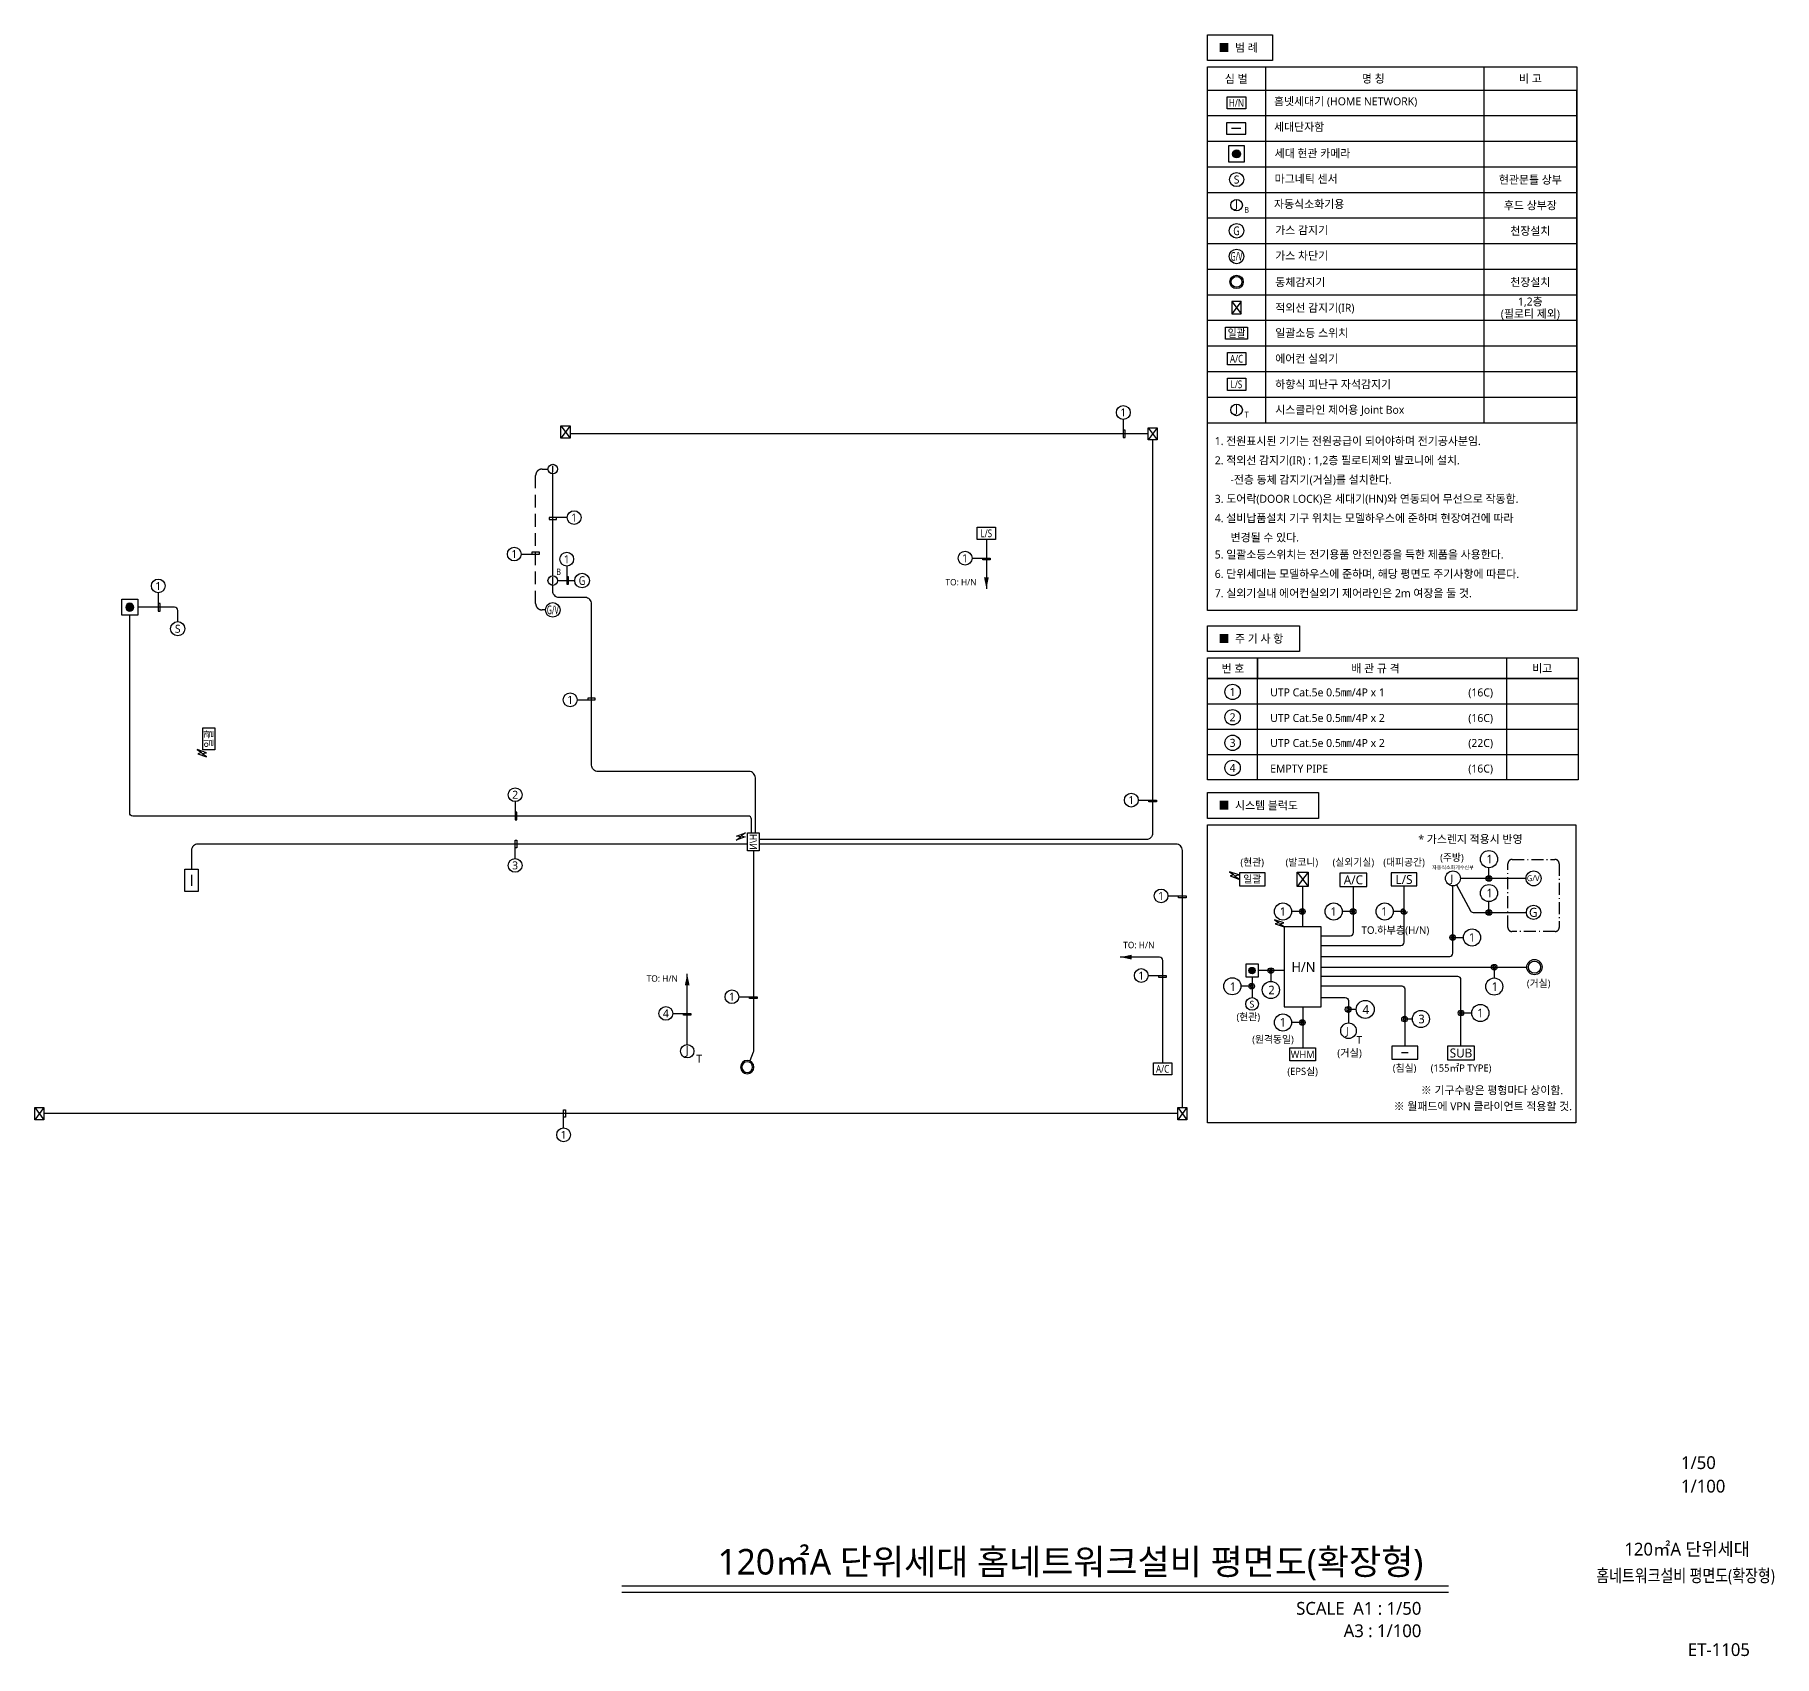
# Model space of a CAD drawing. Header units: millimetres. Extents: x 8480 to 294185, y -114350 to -87474.
# Drawn here: x 183007 to 210185, y -113622 to -88283 of the extents above; entities that cross this region are included whole.
import ezdxf
from ezdxf.enums import TextEntityAlignment as Align

# ---------------------------------------------------------------- set-up
doc = ezdxf.new("R2010")
doc.units = ezdxf.units.MM
doc.header["$LTSCALE"] = 50
doc.linetypes.add('DD6', pattern=[6, 3.75, -1, 0.25, -1])
doc.linetypes.add('H', pattern=[6, 4, -2])
for name, color, linetype in [('e-con', 1, 'Continuous'), ('E-SYM', 2, 'Continuous'), ('E-TEXT', 7, 'Continuous'), ('e-wire', 4, 'Continuous'), ('e-wire3s', 4, 'H'), ('E_SYM', 2, 'Continuous'), ('EZ-HN-TEXT', 2, 'Continuous'), ('HN', 1, 'Continuous'), ('J', 3, 'Continuous'), ('NOTE', 7, 'Continuous'), ('R', 6, 'Continuous'), ('SYM', 3, 'Continuous'), ('TEX', 3, 'Continuous'), ('TEXT', 2, 'Continuous'), ('title', 2, 'Continuous'), ('전열-E-SYM', 2, 'Continuous'), ('지시선', 1, 'Continuous'), ('천정', 4, 'Continuous'), ('통신단자함', 2, 'Continuous')]:
    doc.layers.add(name, color=color, linetype=linetype)
doc.styles.add('mg', font='malgun.ttf')

# ---------------------------------------------------------------- blocks, each defined once
blk = doc.blocks.new('A$C49EC5F35')
at = {"layer": 'SYM', "color": 1, "elevation": 0}
blk.add_lwpolyline([(144, 192), (0, 192), (0, 0), (144, 0)], close=True, dxfattribs=at)
at = {"layer": 'SYM', "color": 1}
for points in [[(0, 192), (144, 0)], [(144, 192), (0, 0)]]:
    blk.add_lwpolyline(points, dxfattribs=at)
blk = doc.blocks.new('A$Cccbf2acf')
at = {"layer": 'SYM', "color": 4, "ltscale": 3}
blk.add_blockref('A$C49EC5F35', (-144, -192), dxfattribs=at)
blk = doc.blocks.new('100-57')
at = {"layer": 'E-SYM', "linetype": 'Continuous'}
blk.add_line((-125, 150), (125, 150), dxfattribs=at)
at = {"layer": 'E-SYM'}
blk.add_lwpolyline([(-250, 0), (250, 0), (250, 300), (-250, 300)], close=True, dxfattribs=at)
blk = doc.blocks.new('홈넷세대기 블럭')
at = {"layer": 'E-SYM'}
blk.add_lwpolyline([(80518, 189974), (80868, 189974), (80868, 190201), (80518, 190201)], close=True, dxfattribs=at)
at = {"layer": 'E-SYM', "color": 1, "style": 'mg', "width": 0.9}
blk.add_text('H/N', height=140, dxfattribs=at).set_placement((80693, 190088), align=Align.MIDDLE_CENTER)
blk = doc.blocks.new('100-89')
at = {"layer": 'E-SYM', "linetype": 'Continuous'}
blk.add_circle((0, 0), 150, dxfattribs=at)
at = {"layer": 'e-con', "linetype": 'Continuous', "style": 'mg'}
blk.add_text('J', height=200, dxfattribs=at).set_placement((0, 0), align=Align.MIDDLE)
blk = doc.blocks.new('EFCL')
at = {"layer": 'SYM'}
h = blk.add_hatch(color=6, dxfattribs=at)
edge = h.paths.add_edge_path()
edge.add_arc((0, 0), 150, 0, 360)
at = {"layer": 'SYM', "color": 6}
blk.add_lwpolyline([(-300, -300), (300, -300), (300, 300), (-300, 300)], close=True, dxfattribs=at)
blk.add_circle((0, 0), 150, dxfattribs=at)
blk.add_circle((0, 0), 150, dxfattribs=at)
blk = doc.blocks.new('A$C6a344dfd')
at = {"layer": 'SYM', "color": 3}
blk.add_circle((0, 111), 111, dxfattribs=at)
at = {"layer": 'SYM', "color": 3, "style": 'mg'}
blk.add_text('S', height=125, dxfattribs=at).set_placement((0, 111), align=Align.MIDDLE)
blk = doc.blocks.new('A$C6D592EF3')
at = {"layer": 'SYM', "color": 2}
for radius in [105, 84]:
    blk.add_circle((133, 160, 0), radius, dxfattribs=at)
blk = doc.blocks.new('A$C4bec3cc4')
at = {"layer": 'SYM', "color": 4, "ltscale": 3}
blk.add_blockref('A$C6D592EF3', (-238, -160, 0), dxfattribs=at)
blk = doc.blocks.new('에어컨 실외기')
at = {"layer": 'SYM', "color": 2, "elevation": 0}
blk.add_lwpolyline([(-332052, 105245), (-331764, 105245), (-331764, 105055), (-332052, 105055)], close=True, dxfattribs=at)
at = {"layer": 'SYM', "color": 1, "style": 'mg', "width": 0.8}
blk.add_text('A/C', height=120.2, dxfattribs=at).set_placement((-331910, 105150), align=Align.MIDDLE_CENTER)
blk = doc.blocks.new('50AR')
at = {"layer": '천정', "linetype": 'Continuous'}
blk.add_lwpolyline([(0, 0, 75, 0, 0), (180, 0, 0, 0, 0)], format="xyseb", dxfattribs=at)
blk = doc.blocks.new('A$C5b1b9f38')
at = {"layer": '천정', "linetype": 'Continuous', "xscale": -1}
blk.add_blockref('50AR', (180, 0), dxfattribs=at)
blk = doc.blocks.new('하향식 피난구 자석감지기')
at = {"layer": 'SYM', "color": 2, "elevation": 0}
blk.add_lwpolyline([(-331372, 105245), (-331084, 105245), (-331084, 105055), (-331372, 105055)], close=True, dxfattribs=at)
at = {"layer": 'SYM', "color": 1, "style": 'mg', "width": 0.8}
blk.add_text('L/S', height=120.2, dxfattribs=at).set_placement((-331230, 105150), align=Align.MIDDLE_CENTER)
blk = doc.blocks.new('F19')
at = {"layer": 'E_SYM', "elevation": 0}
blk.add_lwpolyline([(-2.14, 1.19), (2.14, 1.19), (2.14, -1.19), (-2.14, -1.19)], close=True, dxfattribs=at)
at = {"layer": 'TEX', "color": 1, "style": 'mg', "width": 0.9}
blk.add_text('일괄', height=1.5, dxfattribs=at).set_placement((0, 0), align=Align.MIDDLE_CENTER)
blk = doc.blocks.new('가스 감지기')
at = {"layer": 'SYM', "color": 2}
blk.add_circle((-336271, 111089, 0), 114, dxfattribs=at)
at = {"layer": 'TEX', "color": 1, "style": 'mg', "width": 0.8}
blk.add_text('G', height=135, dxfattribs=at).set_placement((-336271, 111089, 0), align=Align.MIDDLE)
blk = doc.blocks.new('50J')
at = {"layer": 'J'}
blk.add_circle((0, 75), 75, dxfattribs=at)
at = {"layer": 'J', "style": 'mg', "width": 1.5}
blk.add_text('J', height=97.5, dxfattribs=at).set_placement((-2, 32), align=Align.CENTER)
blk = doc.blocks.new('가스 차단기')
at = {"layer": 'SYM', "color": 2}
blk.add_circle((-336271, 111509, 0), 114, dxfattribs=at)
at = {"layer": 'TEX', "color": 1, "style": 'mg', "width": 0.5}
blk.add_text('G/V', height=135, dxfattribs=at).set_placement((-336271, 111509, 0), align=Align.MIDDLE)
blk = doc.blocks.new('HN')
at = {"layer": 'E_SYM'}
blk.add_lwpolyline([(52707, -39358), (52996, -39358), (52996, -39549), (52707, -39549)], close=True, dxfattribs=at)
at = {"layer": 'TEXT', "color": 1, "style": 'mg', "width": 0.8}
blk.add_text('H/N', height=120.2, dxfattribs=at).set_placement((52850, -39454, 0), align=Align.MIDDLE_CENTER)
blk = doc.blocks.new('NOTE-1')
at = {"layer": 'NOTE', "color": 1}
for p, q in [((409294, -123120), (409294, -117561)), ((409294, -117561), (415065, -117561)), ((410205, -123120), (410205, -117561)), ((413615, -117561), (413615, -123120)), ((415065, -117561), (415065, -123120)), ((409294, -117921), (415065, -117921)), ((415065, -123120), (415065, -117921)), ((409294, -118321), (415065, -118321)), ((409294, -118720), (415065, -118720)), ((409294, -119120), (415065, -119120)), ((409294, -119520), (415065, -119520)), ((409294, -119920), (415065, -119920)), ((409294, -120320), (415065, -120320)), ((409294, -120720), (415065, -120720)), ((409294, -121120), (415065, -121120)), ((409294, -121520), (415065, -121520)), ((409294, -121920), (415065, -121920)), ((409294, -121920), (415065, -121920)), ((409294, -122320), (415065, -122320)), ((409294, -122720), (415065, -122720)), ((410075, -126797), (410075, -127117)), ((410075, -127117), (410075, -126797)), ((413967, -126797), (413967, -127117)), ((409294, -127117), (415085, -127117)), ((409294, -128699), (409294, -127117)), ((410075, -128699), (410075, -127117)), ((413967, -127117), (413967, -128699)), ((415085, -127117), (415085, -128699)), ((415085, -127517), (409294, -127517)), ((415085, -127917), (409294, -127917)), ((415085, -128308), (409294, -128308)), ((415085, -128699), (409294, -128699))]:
    blk.add_line(p, q, dxfattribs=at)
for points in [[(409294, -117057), (410311, -117057), (410311, -117461), (409294, -117461)], [(409294, -123120), (415065, -123120), (415065, -126054), (409294, -126054)], [(409294, -126294), (410731, -126294), (410731, -126697), (409294, -126697)], [(409294, -126797), (415085, -126797), (415085, -127117), (409294, -127117)]]:
    blk.add_lwpolyline(points, close=True, dxfattribs=at)
for centre in [(409688, -127327), (409688, -127723), (409688, -128123), (409688, -128514)]:
    blk.add_circle(centre, 120, dxfattribs=at)
at = {"layer": 'SYM', "color": 2, "linetype": 'Continuous', "xscale": 0.5992808219178083, "yscale": 0.5992808219178083, "zscale": 0.5992808219178083, "rotation": 180}
blk.add_blockref('100-57', (409744, -118431), dxfattribs=at)
at = {"layer": 'SYM', "color": 2, "xscale": 0.4166697985492647, "yscale": 0.4166697985492647, "zscale": 0.4166697985492647, "rotation": 270}
blk.add_blockref('EFCL', (409750, -118920), dxfattribs=at)
at = {"layer": 'SYM', "color": 3}
for name, p in [('A$C6a344dfd', (409750, -119431)), ('가스 감지기', (746020, -231210, 0)), ('가스 차단기', (746020, -232030, 0))]:
    blk.add_blockref(name, p, dxfattribs=at)
at = {"layer": 'SYM', "color": 2}
for name, p, xscale, yscale, zscale in [('100-89', (409750, -119720), 0.6, 0.6, 0.6), ('F19', (409750, -121720), 80.1068090787717, 80.1068090787717, 80.1068090787717), ('100-89', (409750, -122920), 0.6, 0.6, 0.6)]:
    blk.add_blockref(name, p, dxfattribs=dict(at, xscale=xscale, yscale=yscale, zscale=zscale))
at = {"layer": 'SYM', "color": 4}
for name, p in [('A$C4bec3cc4', (409855, -120920)), ('A$Cccbf2acf', (409822, -121224)), ('에어컨 실외기', (741660, -227270))]:
    blk.add_blockref(name, p, dxfattribs=at)
at = {"layer": 'SYM', "color": 4, "transparency": 33554687}
blk.add_blockref('하향식 피난구 자석감지기', (740978, -227670, 0), dxfattribs=at)
at = {"layer": '전열-E-SYM'}
blk.add_blockref('HN', (356898, -78667), dxfattribs=at)
at = {"layer": 'TEX', "style": 'mg'}
for s, p in [('■  범 례', (409470, -117259)), ('■  주 기 사 항', (409470, -126496))]:
    blk.add_text(s, height=125, dxfattribs=at).set_placement(p, align=Align.MIDDLE_LEFT)
for s, height, p in [('심 벌', 125, (409744, -117741)), ('명 칭', 125, (411885, -117741)), ('비 고', 125, (414340, -117741)), ('현관문틀 상부', 125, (414340, -119320)), ('B', 90, (409906, -119794)), ('후드 상부장', 125, (414340, -119720)), ('천장설치', 125, (414340, -120120)), ('천장설치', 125, (414340, -120920)), ('1,2층', 125, (414340, -121228)), ('(필로티 제외)', 125, (414340, -121421)), ('T', 90, (409906, -122994)), ('배 관 규 격', 125, (411921, -126957)), ('비고', 125, (414526, -126957)), ('1', 125, (409688, -127327)), ('2', 125, (409688, -127723)), ('3', 125, (409688, -128123)), ('4', 125, (409688, -128514))]:
    blk.add_text(s, height=height, dxfattribs=at).set_placement(p, align=Align.MIDDLE)
for s, p in [('홈넷세대기 (HOME NETWORK)', (410335, -118160)), ('세대단자함', (410335, -118560)), ('세대 현관 카메라', (410345, -118974)), ('마그네틱 센서', (410345, -119372)), ('자동식소화기용', (410335, -119766)), ('가스 감지기 ', (410354, -120173)), ('가스 차단기', (410354, -120573)), ('동체감지기', (410354, -120987)), ('적외선 감지기(IR)', (410354, -121387)), ('일괄소등 스위치', (410354, -121781)), ('에어컨 실외기', (410354, -122183)), ('하향식 피난구 자석감지기', (410354, -122583)), ('시스클라인 제어용 Joint Box', (410354, -122981)), ('1. 전원표시된 기기는 전원공급이 되어야하며 전기공사분임.', (409409, -123469)), ('2. 적외선 감지기(IR) : 1,2층 필로티제외 발코니에 설치.', (409409, -123771)), ('-전층 동체 감지기(거실)를 설치한다.', (409655, -124073)), ('3. 도어락(DOOR LOCK)은 세대기(HN)와 연동되어 무선으로 작동함.', (409409, -124372)), ('4. 설비납품설치 기구 위치는 모델하우스에 준하며 현장여건에 따라', (409409, -124674)), ('변경될 수 있다.', (409655, -124976)), ('5. 일괄소등스위치는 전기용품 안전인증을 득한 제품을 사용한다.', (409409, -125242)), ('6. 단위세대는 모델하우스에 준하며, 해당 평면도 주기사항에 따른다.', (409409, -125545)), ('7. 실외기실내 에어컨실외기 제어라인은 2m 여장을 둘 것.', (409409, -125847)), ('번 호', (409515, -127025)), ('UTP Cat.5e 0.5㎜/4P x 1', (410275, -127397)), ('(16C) ', (413370, -127398)), ('UTP Cat.5e 0.5㎜/4P x 2', (410275, -127797)), ('(16C) ', (413370, -127798)), ('UTP Cat.5e 0.5㎜/4P x 2', (410275, -128188)), ('(22C) ', (413370, -128188)), ('EMPTY PIPE', (410275, -128588)), ('(16C) ', (413370, -128588))]:
    blk.add_text(s, height=125, dxfattribs=at).set_placement(p)
blk = doc.blocks.new('NOTE-2')
at = {"layer": 'SYM'}
h = blk.add_hatch(color=6, dxfattribs=at)
edge = h.paths.add_edge_path()
edge.add_arc((409991, -131383), 49.6, 0, 360)
at = {"color": 1}
for p, q in [((413693, -129945), (413693, -129776)), ((413693, -130476), (413693, -130307)), ((410778, -130461), (410609, -130461)), ((411570, -130461), (411401, -130461)), ((413126, -130867), (413294, -130867)), ((410286, -131385), (410286, -131553)), ((413776, -131332), (413776, -131500)), ((409986, -131629), (409818, -131629)), ((411620, -131991), (411494, -131991)), ((413256, -132047), (413425, -132047)), ((410778, -132195), (410609, -132195)), ((412496, -132141), (412375, -132141))]:
    blk.add_line(p, q, dxfattribs=at)
at = {"color": 1, "transparency": 33554687}
blk.add_line((412367, -130460), (412198, -130460), dxfattribs=at)
blk.add_circle((412367, -130460), 44.3, dxfattribs=at)
at = {"color": 1}
for centre, radius, start, end in [((413693, -129945), 22.1, 0, 180), ((413693, -129945), 22.1, 180, 0), ((410778, -130461), 22.1, 90, 270), ((410778, -130461), 22.1, 270, 90), ((411570, -130461), 22.1, 90, 270), ((411570, -130461), 22.1, 270, 90), ((413693, -130476), 22.1, 0, 180), ((413693, -130476), 22.1, 180, 0), ((413126, -130867), 22.1, 90, 270), ((413126, -130867), 22.1, 270, 90), ((410286, -131385), 22.1, 0, 180), ((410286, -131385), 22.1, 180, 0), ((413776, -131332), 22.1, 0, 180), ((413776, -131332), 22.1, 180, 0), ((409986, -131629), 22.1, 90, 270), ((409986, -131629), 22.1, 270, 90), ((411494, -131991), 23.1, 90, 270), ((411494, -131991), 23.1, 270, 90), ((413256, -132047), 22.1, 90, 270), ((413256, -132047), 22.1, 270, 90), ((410778, -132195), 22.1, 90, 270), ((410778, -132195), 22.1, 270, 90), ((412375, -132141), 22.1, 90, 270), ((412375, -132141), 22.1, 270, 90)]:
    blk.add_arc(centre, radius, start, end, dxfattribs=at)
at = {"color": 1, "transparency": 33554687}
for start, end in [(90, 270), (270, 90)]:
    blk.add_arc((412367, -130460), 22.1, start, end, dxfattribs=at)
at = {"layer": 'e-wire'}
blk.add_lwpolyline([(413256, -132567), (413256, -131526, 0.414214), (413206, -131476), (411073, -131476)], format="xyb", dxfattribs=at)
at = {"layer": 'EZ-HN-TEXT', "color": 1}
for points in [[(409649, -129905), (409787, -129954), (409714, -129903), (409784, -129890), (409639, -129839), (409708, -129886)], [(410354, -130654), (410493, -130703), (410419, -130653), (410489, -130640), (410344, -130589), (410413, -130636)]]:
    blk.add_lwpolyline(points, close=True, dxfattribs=at)
at = {"layer": 'HN', "color": 1}
for centre, radius in [((413693, -129642), 134), ((413693, -129945), 44.3), ((413693, -130173), 134), ((410475, -130461), 134), ((410778, -130461), 44.3), ((411267, -130461), 134), ((411570, -130461), 44.3), ((412064, -130460), 134), ((413693, -130476), 44.3), ((413126, -130867), 44.3), ((413429, -130867), 134), ((409683, -131629), 134), ((410286, -131385), 44.3), ((413776, -131634), 134), ((413776, -131332), 44.3), ((409986, -131629), 44.3), ((410286, -131687), 134), ((410475, -132195), 134), ((411494, -131991), 46.1), ((411760, -131991), 140), ((412630, -132141), 134), ((413256, -132047), 44.3), ((413559, -132047), 134), ((410778, -132195), 44.3), ((412375, -132141), 44.3)]:
    blk.add_circle(centre, radius, dxfattribs=at)
at = {"layer": 'NOTE', "color": 1}
for points in [[(409294, -128601), (411031, -128601), (411031, -129005), (409294, -129005)], [(409294, -129105), (415050, -129105), (415050, -133765), (409294, -133765)]]:
    blk.add_lwpolyline(points, close=True, dxfattribs=at)
at = {"layer": 'NOTE'}
blk.add_lwpolyline([(414226, -129319, 0, 0, 0), (414390, -129319, 0, 0, 0), (414390, -129503, 57.5, 0, 0), (414390, -129647, 0, 0, 0)], format="xyseb", dxfattribs=at)
at = {"layer": 'NOTE', "linetype": 'DD6'}
blk.add_lwpolyline([(414056, -129647), (414724, -129647, -0.414214), (414791, -129714), (414791, -130711, -0.414214), (414728, -130773), (414051, -130773, -0.414214), (413989, -130711), (413989, -129714, -0.414214)], format="xyb", close=True, dxfattribs=at)
at = {"layer": 'SYM', "color": 2}
for p, q in [((410196, -129859), (409793, -129859)), ((409793, -129859), (409793, -130061)), ((410196, -130061), (410196, -129859)), ((411785, -129861), (411365, -129861)), ((411365, -129861), (411365, -130071)), ((411785, -130071), (411785, -129861)), ((412568, -129859), (412165, -129859)), ((412165, -129859), (412165, -130061)), ((412568, -130061), (412568, -129859)), ((409793, -130061), (410196, -130061)), ((411365, -130071), (411785, -130071)), ((412165, -130061), (412568, -130061)), ((411073, -130703), (410493, -130703)), ((410493, -130703), (410493, -131950)), ((411073, -131950), (411073, -130703)), ((410493, -131950), (411073, -131950)), ((410581, -132794), (410581, -132593)), ((410581, -132593), (410984, -132593)), ((410984, -132593), (410984, -132794)), ((413466, -132567), (413046, -132567)), ((413046, -132567), (413046, -132777)), ((413466, -132777), (413466, -132567)), ((410984, -132794), (410581, -132794)), ((412429, -132668), (412328, -132668)), ((413046, -132777), (413466, -132777))]:
    blk.add_line(p, q, dxfattribs=at)
at = {"layer": 'SYM', "color": 1}
for p, q in [((410699, -129848), (410867, -129848)), ((410699, -130071), (410699, -129848)), ((410867, -129848), (410699, -130071)), ((410699, -129848), (410867, -130071)), ((410867, -129848), (410867, -130071)), ((410867, -130071), (410699, -130071))]:
    blk.add_line(p, q, dxfattribs=at)
at = {"layer": 'SYM', "color": 6}
for p, q in [((410090, -131284), (409892, -131284)), ((409892, -131284), (409892, -131482)), ((409892, -131482), (410090, -131482)), ((410090, -131482), (410090, -131284))]:
    blk.add_line(p, q, dxfattribs=at)
at = {"layer": 'SYM', "color": 2}
blk.add_lwpolyline([(412580, -132769), (412580, -132567), (412177, -132567), (412177, -132769)], close=True, dxfattribs=at)
at = {"layer": 'SYM', "color": 3}
for centre, radius in [((413130, -129943), 117), ((409991, -131906), 99.1), ((411499, -132325), 122)]:
    blk.add_circle(centre, radius, dxfattribs=at)
at = {"layer": 'SYM', "color": 2}
for centre, radius in [((414390, -129943), 117), ((414390, -130474), 112), ((414404, -131330), 119), ((414404, -131330), 94.8)]:
    blk.add_circle(centre, radius, dxfattribs=at)
at = {"layer": 'SYM', "color": 6}
blk.add_circle((409991, -131383), 49.6, dxfattribs=at)
blk.add_circle((409991, -131383), 49.6, dxfattribs=at)
at = {"layer": '천정'}
for p, q in [((414273, -129943), (413248, -129943)), ((409991, -131482), (409991, -131807)), ((410493, -131383), (410090, -131383)), ((410783, -131950), (410783, -132593))]:
    blk.add_line(p, q, dxfattribs=at)
for points in [[(410783, -130703), (410783, -130071)], [(411073, -131330), (414285, -131330)]]:
    blk.add_lwpolyline(points, dxfattribs=at)
for points in [[(411073, -131162), (413080, -131162, 0.414214), (413130, -131112), (413130, -130061)], [(411073, -130840), (411525, -130840, 0.414214), (411575, -130790), (411575, -130071)], [(413186, -130046), (413403, -130449, 0.275723), (413446, -130474), (414278, -130474)], [(411073, -131623), (412331, -131623, -0.414214), (412379, -131671), (412379, -132567)], [(411073, -131804), (411449, -131804, -0.414214), (411499, -131854), (411499, -132203)]]:
    blk.add_lwpolyline(points, format="xyb", dxfattribs=at)
at = {"layer": '천정', "transparency": 33554687}
blk.add_lwpolyline([(411073, -130991), (412317, -130991, 0.414214), (412367, -130941), (412367, -130061)], format="xyb", dxfattribs=at)
at = {"layer": 'SYM', "color": 3, "style": 'mg'}
for s, height, p in [('J', 117, (413091, -130004)), ('S', 104, (409953, -131961)), ('J', 122, (411458, -132388))]:
    blk.add_text(s, height=height, dxfattribs=at).set_placement(p)
at = {"layer": 'TEX', "style": 'mg'}
blk.add_text('■  시스템 블럭도', height=125, dxfattribs=at).set_placement((409470, -128803), align=Align.MIDDLE_LEFT)
blk.add_text('* 가스렌지 적용시 반영', height=125, dxfattribs=at).set_placement((414218, -129392), align=Align.RIGHT)
for s, height, p in [('(현관)', 112, (409994, -129746)), ('(발코니)', 112, (410770, -129746)), ('(실외기실)', 112, (411575, -129746)), ('(거실)', 112, (414470, -131638)), ('(현관)', 112, (409933, -132163)), ('(거실)', 116.7, (411515, -132729)), ('(EPS실)', 112, (410782, -133015)), ('(침실)', 112, (412375, -132962)), ('(155㎡P TYPE)', 112, (413257, -132963))]:
    blk.add_text(s, height=height, dxfattribs=at).set_placement(p, align=Align.CENTER)
at = {"layer": 'TEX', "transparency": 33554687, "style": 'mg'}
for s, height, p in [('(대피공간)', 112, (412367, -129746)), ('TO.하부층(H/N)', 116.67, (412231, -130810))]:
    blk.add_text(s, height=height, dxfattribs=at).set_placement(p, align=Align.CENTER)
at = {"layer": 'TEX', "style": 'mg'}
for s, height, p in [('(주방)', 112, (413115, -129616)), ('자동식소화기수신부', 56, (413130, -129772))]:
    blk.add_text(s, height=height, dxfattribs=at).set_placement(p, align=Align.MIDDLE_CENTER)
for s, height, p in [('1', 134, (413703, -129642)), ('1', 134, (413703, -130173)), ('1', 134, (410475, -130461)), ('1', 134, (411267, -130461)), ('1', 134, (413429, -130867)), ('1', 134, (409693, -131636)), ('2', 134, (410296, -131687)), ('1', 134, (413785, -131634)), ('4', 140, (411770, -131991)), ('3', 134, (412640, -132141)), ('1', 134, (413559, -132047)), ('1', 134, (410475, -132192)), ('(원격동일)', 112, (410319, -132461))]:
    blk.add_text(s, height=height, dxfattribs=at).set_placement(p, align=Align.MIDDLE)
at = {"layer": 'TEX', "color": 1, "style": 'mg'}
for s, height, p in [('일괄', 112, (409995, -129952)), ('A/C', 140, (411575, -129966)), ('L/S', 140, (412367, -129960)), ('H/N', 153.2, (410795, -131328)), ('SUB', 140, (413256, -132672))]:
    blk.add_text(s, height=height, dxfattribs=at).set_placement(p, align=Align.MIDDLE_CENTER)
blk.add_text('G/V', height=89.6, dxfattribs=at).set_placement((414385, -129986), align=Align.CENTER)
at = {"layer": 'TEX', "transparency": 33554687, "style": 'mg'}
blk.add_text('1', height=134, dxfattribs=at).set_placement((412059, -130461), align=Align.MIDDLE)
at = {"layer": 'TEX', "color": 1, "style": 'mg'}
for s, height, p in [('G', 140, (414385, -130474)), ('WHM', 112, (410783, -132694))]:
    blk.add_text(s, height=height, dxfattribs=at).set_placement(p, align=Align.MIDDLE)
blk.add_text('T', height=122, dxfattribs=at).set_placement((411623, -132528))
at = {"layer": 'TEX', "color": 2, "style": 'mg'}
blk.add_text('※ 월패드에 VPN 클라이언트 적용할 것.', height=125, dxfattribs=at).set_placement((414990, -133567), align=Align.RIGHT)
blk.add_text('※ 기구수량은 평형마다 상이함.', height=125, dxfattribs=at).set_placement((413741, -133254), align=Align.MIDDLE_CENTER)

msp = doc.modelspace()

# ---------------------------------------------------------------- linework, layer by layer
at = {"layer": 'e-wire'}
for p, q in [((191101, -96737), (191101, -95145)), ((197876, -96170), (197876, -96940))]:
    msp.add_line(p, q, dxfattribs=at)
for points in [[(200401, -94519), (191371, -94519)], [(191176, -96812), (191444, -96812)], [(193201, -104063), (193201, -102960)], [(200866, -105141), (183151, -105141)]]:
    msp.add_lwpolyline(points, dxfattribs=at)
at = {"layer": 'e-wire', "elevation": 0}
for points in [[(200473, -94615), (200473, -100759, -0.414214), (200373, -100859), (194326, -100859)], [(200938, -105045), (200938, -101029, 0.414214), (200838, -100929), (194326, -100929)]]:
    msp.add_lwpolyline(points, format="xyb", dxfattribs=at)
at = {"layer": 'e-wire'}
for points in [[(194266, -100755), (194266, -99896, 0.414214), (194166, -99796), (191807, -99796, -0.414214), (191707, -99696), (191707, -97177, 0.414214), (191607, -97077), (191201, -97077, -0.414214), (191101, -96977), (191101, -96887)], [(185241, -97455), (185241, -97280, 0.414214), (185191, -97230), (184615, -97230)], [(194206, -100755), (194206, -100542, 0.414214), (194156, -100492), (184540, -100492, -0.414214), (184490, -100442), (184490, -97355)], [(194145, -100929), (185556, -100929, 0.414214), (185456, -101029), (185456, -101322)], [(194236, -101034), (194236, -104165, -0.09543), (194232, -104183), (194178, -104319)], [(200631, -104348), (200631, -102747, 0.414214), (200581, -102697), (199968, -102697)]]:
    msp.add_lwpolyline(points, format="xyb", dxfattribs=at)
at = {"layer": 'e-wire3s'}
msp.add_lwpolyline([(190987, -97270), (190933, -97270, -0.414214), (190833, -97170), (190833, -95170, -0.414214), (190933, -95070), (191026, -95070)], format="xyb", dxfattribs=at)
at = {"layer": 'EZ-HN-TEXT', "color": 1}
for points in [[(185553, -99518), (185692, -99567), (185618, -99516), (185689, -99504), (185544, -99453), (185612, -99500)], [(194105, -100818), (193966, -100867), (194039, -100817), (193969, -100804), (194114, -100753), (194046, -100800)]]:
    msp.add_lwpolyline(points, close=True, dxfattribs=at)
at = {"layer": 'R', "color": 3}
msp.add_line((192178, -112520), (205098, -112520), dxfattribs=at)
at = {"layer": 'R'}
msp.add_line((192178, -112620), (205098, -112620), dxfattribs=at)
at = {"layer": '지시선'}
for points in [[(200015, -94293), (200015, -94577), (200042, -94577), (200042, -94460), (200015, -94460)], [(191326, -95828), (191042, -95828), (191042, -95856), (191159, -95856), (191159, -95828)], [(190607, -96398), (190891, -96398), (190891, -96370), (190775, -96370), (190775, -96398)], [(197651, -96462), (197935, -96462), (197935, -96489), (197818, -96489), (197818, -96462)], [(191319, -96586), (191319, -96870), (191346, -96870), (191346, -96753), (191319, -96753)], [(184937, -97004), (184937, -97288), (184965, -97288), (184965, -97171), (184937, -97171)], [(191481, -98676), (191765, -98676), (191765, -98648), (191649, -98648), (191649, -98676)], [(190513, -100267), (190513, -100550), (190541, -100550), (190541, -100434), (190513, -100434)], [(190512, -101155), (190512, -100871), (190540, -100871), (190540, -100988), (190512, -100988)], [(200404, -102985), (200687, -102985), (200687, -103013), (200571, -103013), (200571, -102985)], [(194008, -103316), (194292, -103316), (194292, -103344), (194175, -103344), (194175, -103316)], [(192976, -103576), (193260, -103576), (193260, -103603), (193143, -103603), (193143, -103576)], [(191270, -105366), (191270, -105082), (191298, -105082), (191298, -105199), (191270, -105199)]]:
    msp.add_lwpolyline(points, dxfattribs=at)
at = {"layer": '지시선', "elevation": 2}
for points in [[(200248, -100243), (200532, -100243), (200532, -100271), (200415, -100271), (200415, -100243)], [(200713, -101741), (200997, -101741), (200997, -101768), (200880, -101768), (200880, -101741)]]:
    msp.add_lwpolyline(points, dxfattribs=at)
at = {"layer": '지시선'}
for centre in [(200015, -94185), (191434, -95828), (190499, -96398), (191319, -96478), (197543, -96462), (184937, -96896), (191373, -98676), (190513, -100159), (200140, -100243, 2), (190512, -101263), (200605, -101741, 2), (200296, -102985), (193900, -103316), (192868, -103576), (191270, -105474)]:
    msp.add_circle(centre, 108, dxfattribs=at)

# ---------------------------------------------------------------- block references
at = {"layer": 'E-SYM', "xscale": -0.7971938775510204, "yscale": 0.7971938775510204, "zscale": 0.7971938775510204, "rotation": 90}
msp.add_blockref('홈넷세대기 블럭', (345772, -36567), dxfattribs=at)
at = {"layer": 'E-SYM', "xscale": 0.700000000000684, "yscale": 0.700000000000684, "zscale": 0.700000000000684}
msp.add_blockref('100-89', (193201, -104168), dxfattribs=at)
at = {"layer": 'e-wire3s'}
for name, p in [('NOTE-1', (-207965, 28775)), ('NOTE-2', (-207965, 28477))]:
    msp.add_blockref(name, p, dxfattribs=at)
at = {"layer": 'SYM', "color": 4, "xscale": -1}
for name, p in [('A$Cccbf2acf', (191227, -94393)), ('A$Cccbf2acf', (200401, -94423)), ('A$C4bec3cc4', (194034, -104416)), ('A$Cccbf2acf', (183007, -105045)), ('A$Cccbf2acf', (200866, -105045))]:
    msp.add_blockref(name, p, dxfattribs=at)
at = {"layer": 'SYM', "color": 4, "linetype": 'Continuous'}
for name, p in [('50J', (191101, -95145)), ('50J', (191101, -96887)), ('가스 감지기', (527829, -207901, 0)), ('가스 차단기', (527372, -208779, 0)), ('A$C6a344dfd', (185241, -97676))]:
    msp.add_blockref(name, p, dxfattribs=at)
at = {"layer": 'SYM', "color": 4}
for name, p in [('하향식 피난구 자석감지기', (529104, -201224, 0)), ('에어컨 실외기', (532539, -209593, 0))]:
    msp.add_blockref(name, p, dxfattribs=at)
at = {"layer": 'SYM', "color": 2, "xscale": -0.4166697985492647, "yscale": 0.4166697985492647, "zscale": 0.4166697985492647, "rotation": 90}
msp.add_blockref('EFCL', (184490, -97230), dxfattribs=at)
at = {"layer": 'SYM', "xscale": 80.1068090787717, "yscale": 80.1068090787717, "zscale": 80.1068090787717, "rotation": 90.00000000000001}
msp.add_blockref('F19', (185726, -99284, 0), dxfattribs=at)
at = {"layer": '천정', "linetype": 'H', "rotation": 89.99999999999997}
msp.add_blockref('A$C5b1b9f38', (197876, -96940), dxfattribs=at)
at = {"layer": '천정', "linetype": 'H', "xscale": -1}
for p, rotation in [((199968, -102697), 180), ((193201, -102960), 90)]:
    msp.add_blockref('A$C5b1b9f38', p, dxfattribs=dict(at, rotation=rotation))
at = {"layer": '통신단자함', "xscale": -0.7, "yscale": 0.7, "zscale": 0.7, "rotation": 90}
msp.add_blockref('100-57', (185561, -101497), dxfattribs=at)

# ---------------------------------------------------------------- texts
at = {"layer": 'E-TEXT', "style": 'mg'}
msp.add_text('T', height=125, dxfattribs=at).set_placement((193341, -104347))
at = {"layer": 'TEX', "style": 'mg'}
for s, p in [('1', (200015, -94185)), ('1', (191434, -95828)), ('1', (190499, -96398)), ('1', (191319, -96478)), ('1', (197543, -96462)), ('1', (184937, -96896)), ('1', (191373, -98676)), ('2', (190513, -100159)), ('1', (200140, -100243, 2)), ('3', (190512, -101263)), ('1', (200605, -101741, 2)), ('1', (200296, -102985)), ('1', (193900, -103316)), ('4', (192868, -103576)), ('1', (191270, -105474))]:
    msp.add_text(s, height=125, dxfattribs=at).set_placement(p, align=Align.MIDDLE)
at = {"layer": 'TEX', "color": 3, "style": 'mg', "width": 0.9}
msp.add_text('B', height=100, dxfattribs=at).set_placement((191191, -96675), align=Align.MIDDLE)
at = {"layer": 'TEXT', "linetype": 'Continuous', "style": 'mg'}
for p in [(197479, -96837), (200257, -102508), (192811, -103031)]:
    msp.add_text('TO: H/N', height=100, dxfattribs=at).set_placement(p, align=Align.MIDDLE)
at = {"layer": 'TEXT', "color": 2, "style": 'mg'}
msp.add_text('120㎡A 단위세대 홈네트워크설비 평면도(확장형)', height=400, dxfattribs=at).set_placement((204702, -112346), align=Align.RIGHT)
for s, p in [('SCALE  A1 : 1/50', (204672, -112874)), ('A3 : 1/100', (204672, -113224))]:
    msp.add_text(s, height=200, dxfattribs=at).set_placement(p, align=Align.MIDDLE_RIGHT)
at = {"layer": 'title', "color": 2, "style": 'mg'}
for s, p in [('1/50', (208729, -110597)), ('1/100', (208729, -110964))]:
    msp.add_text(s, height=200, dxfattribs=at).set_placement(p, align=Align.MIDDLE_LEFT)
msp.add_text('120㎡A 단위세대 ', height=200, dxfattribs=at).set_placement((208857, -111949), align=Align.MIDDLE_CENTER)
at = {"layer": 'title', "color": 2, "style": 'mg', "width": 0.8}
msp.add_text('홈네트워크설비 평면도(확장형)', height=200, dxfattribs=at).set_placement((208799, -112362), align=Align.MIDDLE_CENTER)
at = {"layer": 'title', "style": 'mg'}
msp.add_text('ET-1105', height=200, dxfattribs=at).set_placement((209321, -113519), align=Align.MIDDLE_CENTER)

doc.saveas('drawing.dxf')
